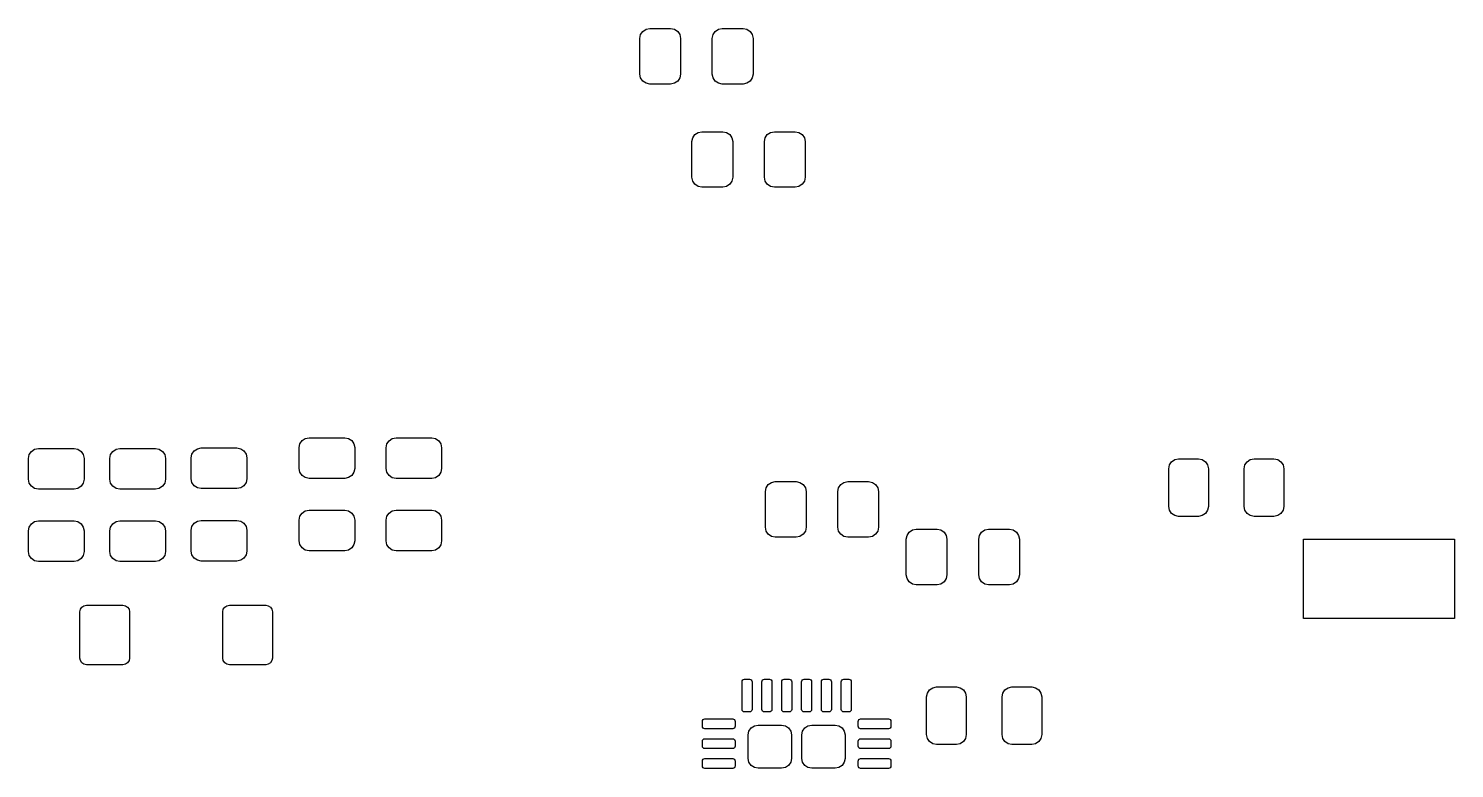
# Model space of a CAD drawing. Extents: x 0.26 to 1.72, y 0.36 to 1.88.
# Drawn here: x 0.263 to 1.677, y 1.148 to 1.882 of the extents above; entities that cross this region are included whole.
import ezdxf

# ---------------------------------------------------------------- set-up
doc = ezdxf.new("R2010")
doc.units = 0
doc.header["$MEASUREMENT"] = 0
doc.layers.add('BLACK', color=7, linetype='CONTINUOUS')

msp = doc.modelspace()

# ---------------------------------------------------------------- linework, layer by layer
at = {"layer": 'BLACK', "linetype": 'CONTINUOUS'}
for p, q in [((0.87517, 1.88114), (0.878937, 1.88189)), ((0.878937, 1.88189), (0.899606, 1.88189)), ((0.899606, 1.88189), (0.903373, 1.88114)), ((0.947021, 1.88114), (0.950787, 1.88189)), ((0.950787, 1.88189), (0.971457, 1.88189)), ((0.971457, 1.88189), (0.975223, 1.88114)), ((0.869094, 1.87205), (0.869844, 1.87581)), ((0.869094, 1.83661), (0.869094, 1.87205)), ((0.869844, 1.87581), (0.871977, 1.87901)), ((0.871977, 1.87901), (0.87517, 1.88114)), ((0.903373, 1.88114), (0.906566, 1.87901)), ((0.906566, 1.87901), (0.9087, 1.87581)), ((0.9087, 1.87581), (0.909449, 1.87205)), ((0.909449, 1.87205), (0.909449, 1.83661)), ((0.940945, 1.87205), (0.941694, 1.87581)), ((0.940945, 1.83661), (0.940945, 1.87205)), ((0.941694, 1.87581), (0.943828, 1.87901)), ((0.943828, 1.87901), (0.947021, 1.88114)), ((0.975223, 1.88114), (0.978416, 1.87901)), ((0.978416, 1.87901), (0.98055, 1.87581)), ((0.98055, 1.87581), (0.981299, 1.87205)), ((0.981299, 1.87205), (0.981299, 1.83661)), ((0.869844, 1.83285), (0.869094, 1.83661)), ((0.871977, 1.82965), (0.869844, 1.83285)), ((0.87517, 1.82752), (0.871977, 1.82965)), ((0.878937, 1.82677), (0.87517, 1.82752)), ((0.899606, 1.82677), (0.878937, 1.82677)), ((0.903373, 1.82752), (0.899606, 1.82677)), ((0.906566, 1.82965), (0.903373, 1.82752)), ((0.9087, 1.83285), (0.906566, 1.82965)), ((0.909449, 1.83661), (0.9087, 1.83285)), ((0.941694, 1.83285), (0.940945, 1.83661)), ((0.943828, 1.82965), (0.941694, 1.83285)), ((0.947021, 1.82752), (0.943828, 1.82965)), ((0.950787, 1.82677), (0.947021, 1.82752)), ((0.971457, 1.82677), (0.950787, 1.82677)), ((0.975223, 1.82752), (0.971457, 1.82677)), ((0.978416, 1.82965), (0.975223, 1.82752)), ((0.98055, 1.83285), (0.978416, 1.82965)), ((0.981299, 1.83661), (0.98055, 1.83285)), ((0.920768, 1.76969), (0.921517, 1.77345)), ((0.920768, 1.73425), (0.920768, 1.76969)), ((0.921517, 1.77345), (0.923651, 1.77664)), ((0.923651, 1.77664), (0.926844, 1.77878)), ((0.926844, 1.77878), (0.93061, 1.77953)), ((0.93061, 1.77953), (0.95128, 1.77953)), ((0.95128, 1.77953), (0.955046, 1.77878)), ((0.955046, 1.77878), (0.958239, 1.77664)), ((0.958239, 1.77664), (0.960373, 1.77345)), ((0.960373, 1.77345), (0.961122, 1.76969)), ((0.961122, 1.76969), (0.961122, 1.73425)), ((0.992618, 1.76969), (0.993367, 1.77345)), ((0.992618, 1.73425), (0.992618, 1.76969)), ((0.993367, 1.77345), (0.995501, 1.77664)), ((0.995501, 1.77664), (0.998694, 1.77878)), ((0.998694, 1.77878), (1.00246, 1.77953)), ((1.00246, 1.77953), (1.02313, 1.77953)), ((1.02313, 1.77953), (1.0269, 1.77878)), ((1.0269, 1.77878), (1.03009, 1.77664)), ((1.03009, 1.77664), (1.03222, 1.77345)), ((1.03222, 1.77345), (1.03297, 1.76969)), ((1.03297, 1.76969), (1.03297, 1.73425)), ((0.921517, 1.73049), (0.920768, 1.73425)), ((0.923651, 1.72729), (0.921517, 1.73049)), ((0.926844, 1.72516), (0.923651, 1.72729)), ((0.958239, 1.72729), (0.955046, 1.72516)), ((0.960373, 1.73049), (0.958239, 1.72729)), ((0.961122, 1.73425), (0.960373, 1.73049)), ((0.993367, 1.73049), (0.992618, 1.73425)), ((0.995501, 1.72729), (0.993367, 1.73049)), ((0.998694, 1.72516), (0.995501, 1.72729)), ((1.03009, 1.72729), (1.0269, 1.72516)), ((1.03222, 1.73049), (1.03009, 1.72729)), ((1.03297, 1.73425), (1.03222, 1.73049)), ((0.93061, 1.72441), (0.926844, 1.72516)), ((0.95128, 1.72441), (0.93061, 1.72441)), ((0.955046, 1.72516), (0.95128, 1.72441)), ((1.00246, 1.72441), (0.998694, 1.72516)), ((1.02313, 1.72441), (1.00246, 1.72441)), ((1.0269, 1.72516), (1.02313, 1.72441)), ((0.531852, 1.46981), (0.533985, 1.473)), ((0.533985, 1.473), (0.537178, 1.47514)), ((0.537178, 1.47514), (0.540945, 1.47589)), ((0.540945, 1.47589), (0.576378, 1.47589)), ((0.576378, 1.47589), (0.580145, 1.47514)), ((0.580145, 1.47514), (0.583338, 1.473)), ((0.583338, 1.473), (0.585471, 1.46981)), ((0.618072, 1.46971), (0.620206, 1.4729)), ((0.620206, 1.4729), (0.623399, 1.47504)), ((0.623399, 1.47504), (0.627165, 1.47579)), ((0.627165, 1.47579), (0.662598, 1.47579)), ((0.662598, 1.47579), (0.666365, 1.47504)), ((0.666365, 1.47504), (0.669558, 1.4729)), ((0.669558, 1.4729), (0.671692, 1.46971)), ((0.262598, 1.45531), (0.263348, 1.45908)), ((0.263348, 1.45908), (0.265481, 1.46227)), ((0.265481, 1.46227), (0.268674, 1.46441)), ((0.268674, 1.46441), (0.272441, 1.46516)), ((0.272441, 1.46516), (0.307874, 1.46516)), ((0.307874, 1.46516), (0.311641, 1.46441)), ((0.311641, 1.46441), (0.314834, 1.46227)), ((0.314834, 1.46227), (0.316967, 1.45908)), ((0.316967, 1.45908), (0.317717, 1.45531)), ((0.343307, 1.45531), (0.344056, 1.45908)), ((0.344056, 1.45908), (0.34619, 1.46227)), ((0.34619, 1.46227), (0.349383, 1.46441)), ((0.349383, 1.46441), (0.35315, 1.46516)), ((0.35315, 1.46516), (0.388583, 1.46516)), ((0.388583, 1.46516), (0.392349, 1.46441)), ((0.392349, 1.46441), (0.395542, 1.46227)), ((0.395542, 1.46227), (0.397676, 1.45908)), ((0.397676, 1.45908), (0.398425, 1.45531)), ((0.424016, 1.45581), (0.424765, 1.45957)), ((0.424765, 1.45957), (0.426899, 1.46277)), ((0.426899, 1.46277), (0.430092, 1.4649)), ((0.430092, 1.4649), (0.433858, 1.46565)), ((0.433858, 1.46565), (0.469291, 1.46565)), ((0.469291, 1.46565), (0.473058, 1.4649)), ((0.473058, 1.4649), (0.476251, 1.46277)), ((0.476251, 1.46277), (0.478385, 1.45957)), ((0.478385, 1.45957), (0.479134, 1.45581)), ((0.531102, 1.46604), (0.531852, 1.46981)), ((0.531102, 1.44537), (0.531102, 1.46604)), ((0.585471, 1.46981), (0.58622, 1.46604)), ((0.58622, 1.46604), (0.58622, 1.44537)), ((0.617323, 1.46594), (0.618072, 1.46971)), ((0.617323, 1.44528), (0.617323, 1.46594)), ((0.671692, 1.46971), (0.672441, 1.46594)), ((0.672441, 1.46594), (0.672441, 1.44528)), ((0.262598, 1.43465), (0.262598, 1.45531)), ((0.317717, 1.45531), (0.317717, 1.43465)), ((0.343307, 1.43465), (0.343307, 1.45531)), ((0.398425, 1.45531), (0.398425, 1.43465)), ((0.424016, 1.43514), (0.424016, 1.45581)), ((0.479134, 1.45581), (0.479134, 1.43514)), ((0.531852, 1.44161), (0.531102, 1.44537)), ((0.58622, 1.44537), (0.585471, 1.44161)), ((0.618072, 1.44151), (0.617323, 1.44528)), ((0.672441, 1.44528), (0.671692, 1.44151)), ((1.3937, 1.44508), (1.39445, 1.44885)), ((1.3937, 1.40768), (1.3937, 1.44508)), ((1.39445, 1.44885), (1.39658, 1.45204)), ((1.39658, 1.45204), (1.39978, 1.45417)), ((1.39978, 1.45417), (1.40354, 1.45492)), ((1.40354, 1.45492), (1.42323, 1.45492)), ((1.42323, 1.45492), (1.42699, 1.45417)), ((1.42699, 1.45417), (1.43019, 1.45204)), ((1.43019, 1.45204), (1.43232, 1.44885)), ((1.43232, 1.44885), (1.43307, 1.44508)), ((1.43307, 1.44508), (1.43307, 1.40768)), ((1.4685, 1.44508), (1.46925, 1.44885)), ((1.4685, 1.40768), (1.4685, 1.44508)), ((1.46925, 1.44885), (1.47139, 1.45204)), ((1.47139, 1.45204), (1.47458, 1.45417)), ((1.47458, 1.45417), (1.47835, 1.45492)), ((1.47835, 1.45492), (1.49803, 1.45492)), ((1.49803, 1.45492), (1.5018, 1.45417)), ((1.5018, 1.45417), (1.50499, 1.45204)), ((1.50499, 1.45204), (1.50712, 1.44885)), ((1.50712, 1.44885), (1.50787, 1.44508)), ((1.50787, 1.44508), (1.50787, 1.40768)), ((0.263348, 1.43088), (0.262598, 1.43465)), ((0.265481, 1.42769), (0.263348, 1.43088)), ((0.316967, 1.43088), (0.314834, 1.42769)), ((0.317717, 1.43465), (0.316967, 1.43088)), ((0.344056, 1.43088), (0.343307, 1.43465)), ((0.34619, 1.42769), (0.344056, 1.43088)), ((0.397676, 1.43088), (0.395542, 1.42769)), ((0.398425, 1.43465), (0.397676, 1.43088)), ((0.424765, 1.43137), (0.424016, 1.43514)), ((0.426899, 1.42818), (0.424765, 1.43137)), ((0.478385, 1.43137), (0.476251, 1.42818)), ((0.479134, 1.43514), (0.478385, 1.43137)), ((0.533985, 1.43841), (0.531852, 1.44161)), ((0.537178, 1.43628), (0.533985, 1.43841)), ((0.540945, 1.43553), (0.537178, 1.43628)), ((0.576378, 1.43553), (0.540945, 1.43553)), ((0.580145, 1.43628), (0.576378, 1.43553)), ((0.583338, 1.43841), (0.580145, 1.43628)), ((0.585471, 1.44161), (0.583338, 1.43841)), ((0.620206, 1.43832), (0.618072, 1.44151)), ((0.623399, 1.43618), (0.620206, 1.43832)), ((0.627165, 1.43543), (0.623399, 1.43618)), ((0.662598, 1.43543), (0.627165, 1.43543)), ((0.666365, 1.43618), (0.662598, 1.43543)), ((0.669558, 1.43832), (0.666365, 1.43618)), ((0.671692, 1.44151), (0.669558, 1.43832)), ((0.994352, 1.42621), (0.996485, 1.4294)), ((0.996485, 1.4294), (0.999678, 1.43153)), ((0.999678, 1.43153), (1.00344, 1.43228)), ((1.00344, 1.43228), (1.02411, 1.43228)), ((1.02411, 1.43228), (1.02788, 1.43153)), ((1.02788, 1.43153), (1.03107, 1.4294)), ((1.03107, 1.4294), (1.03321, 1.42621)), ((1.0662, 1.42621), (1.06834, 1.4294)), ((1.06834, 1.4294), (1.07153, 1.43153)), ((1.07153, 1.43153), (1.0753, 1.43228)), ((1.0753, 1.43228), (1.09596, 1.43228)), ((1.09596, 1.43228), (1.09973, 1.43153)), ((1.09973, 1.43153), (1.10292, 1.4294)), ((1.10292, 1.4294), (1.10506, 1.42621)), ((0.268674, 1.42555), (0.265481, 1.42769)), ((0.272441, 1.4248), (0.268674, 1.42555)), ((0.307874, 1.4248), (0.272441, 1.4248)), ((0.311641, 1.42555), (0.307874, 1.4248)), ((0.314834, 1.42769), (0.311641, 1.42555)), ((0.349383, 1.42555), (0.34619, 1.42769)), ((0.35315, 1.4248), (0.349383, 1.42555)), ((0.388583, 1.4248), (0.35315, 1.4248)), ((0.392349, 1.42555), (0.388583, 1.4248)), ((0.395542, 1.42769), (0.392349, 1.42555)), ((0.430092, 1.42604), (0.426899, 1.42818)), ((0.433858, 1.4253), (0.430092, 1.42604)), ((0.469291, 1.4253), (0.433858, 1.4253)), ((0.473058, 1.42604), (0.469291, 1.4253)), ((0.476251, 1.42818), (0.473058, 1.42604)), ((0.993602, 1.42244), (0.994352, 1.42621)), ((0.993602, 1.38701), (0.993602, 1.42244)), ((1.03321, 1.42621), (1.03396, 1.42244)), ((1.03396, 1.42244), (1.03396, 1.38701)), ((1.06545, 1.42244), (1.0662, 1.42621)), ((1.06545, 1.38701), (1.06545, 1.42244)), ((1.10506, 1.42621), (1.10581, 1.42244)), ((1.10581, 1.42244), (1.10581, 1.38701)), ((0.531852, 1.39796), (0.533985, 1.40115)), ((0.533985, 1.40115), (0.537178, 1.40329)), ((0.537178, 1.40329), (0.540945, 1.40404)), ((0.540945, 1.40404), (0.576378, 1.40404)), ((0.576378, 1.40404), (0.580145, 1.40329)), ((0.580145, 1.40329), (0.583338, 1.40115)), ((0.583338, 1.40115), (0.585471, 1.39796)), ((0.618072, 1.39786), (0.620206, 1.40105)), ((0.620206, 1.40105), (0.623399, 1.40319)), ((0.623399, 1.40319), (0.627165, 1.40394)), ((0.627165, 1.40394), (0.662598, 1.40394)), ((0.662598, 1.40394), (0.666365, 1.40319)), ((0.666365, 1.40319), (0.669558, 1.40105)), ((0.669558, 1.40105), (0.671692, 1.39786)), ((1.39445, 1.40391), (1.3937, 1.40768)), ((1.39658, 1.40072), (1.39445, 1.40391)), ((1.39978, 1.39858), (1.39658, 1.40072)), ((1.43019, 1.40072), (1.42699, 1.39858)), ((1.43232, 1.40391), (1.43019, 1.40072)), ((1.43307, 1.40768), (1.43232, 1.40391)), ((1.46925, 1.40391), (1.4685, 1.40768)), ((1.47139, 1.40072), (1.46925, 1.40391)), ((1.47458, 1.39858), (1.47139, 1.40072)), ((1.50499, 1.40072), (1.5018, 1.39858)), ((1.50712, 1.40391), (1.50499, 1.40072)), ((1.50787, 1.40768), (1.50712, 1.40391)), ((0.262598, 1.38346), (0.263348, 1.38723)), ((0.263348, 1.38723), (0.265481, 1.39042)), ((0.265481, 1.39042), (0.268674, 1.39256)), ((0.268674, 1.39256), (0.272441, 1.39331)), ((0.272441, 1.39331), (0.307874, 1.39331)), ((0.307874, 1.39331), (0.311641, 1.39256)), ((0.311641, 1.39256), (0.314834, 1.39042)), ((0.314834, 1.39042), (0.316967, 1.38723)), ((0.316967, 1.38723), (0.317717, 1.38346)), ((0.343307, 1.38346), (0.344056, 1.38723)), ((0.344056, 1.38723), (0.34619, 1.39042)), ((0.34619, 1.39042), (0.349383, 1.39256)), ((0.349383, 1.39256), (0.35315, 1.39331)), ((0.35315, 1.39331), (0.388583, 1.39331)), ((0.388583, 1.39331), (0.392349, 1.39256)), ((0.392349, 1.39256), (0.395542, 1.39042)), ((0.395542, 1.39042), (0.397676, 1.38723)), ((0.397676, 1.38723), (0.398425, 1.38346)), ((0.424016, 1.38396), (0.424765, 1.38772)), ((0.424765, 1.38772), (0.426899, 1.39092)), ((0.426899, 1.39092), (0.430092, 1.39305)), ((0.430092, 1.39305), (0.433858, 1.3938)), ((0.433858, 1.3938), (0.469291, 1.3938)), ((0.469291, 1.3938), (0.473058, 1.39305)), ((0.473058, 1.39305), (0.476251, 1.39092)), ((0.476251, 1.39092), (0.478385, 1.38772)), ((0.478385, 1.38772), (0.479134, 1.38396)), ((0.531102, 1.39419), (0.531852, 1.39796)), ((0.531102, 1.37352), (0.531102, 1.39419)), ((0.585471, 1.39796), (0.58622, 1.39419)), ((0.58622, 1.39419), (0.58622, 1.37352)), ((0.617323, 1.39409), (0.618072, 1.39786)), ((0.617323, 1.37343), (0.617323, 1.39409)), ((0.671692, 1.39786), (0.672441, 1.39409)), ((0.672441, 1.39409), (0.672441, 1.37343)), ((0.994352, 1.38324), (0.993602, 1.38701)), ((1.03396, 1.38701), (1.03321, 1.38324)), ((1.0662, 1.38324), (1.06545, 1.38701)), ((1.10581, 1.38701), (1.10506, 1.38324)), ((1.40354, 1.39783), (1.39978, 1.39858)), ((1.42323, 1.39783), (1.40354, 1.39783)), ((1.42699, 1.39858), (1.42323, 1.39783)), ((1.47835, 1.39783), (1.47458, 1.39858)), ((1.49803, 1.39783), (1.47835, 1.39783)), ((1.5018, 1.39858), (1.49803, 1.39783)), ((0.262598, 1.3628), (0.262598, 1.38346)), ((0.317717, 1.38346), (0.317717, 1.3628)), ((0.343307, 1.3628), (0.343307, 1.38346)), ((0.398425, 1.38346), (0.398425, 1.3628)), ((0.424016, 1.36329), (0.424016, 1.38396)), ((0.479134, 1.38396), (0.479134, 1.36329)), ((0.531852, 1.36976), (0.531102, 1.37352)), ((0.58622, 1.37352), (0.585471, 1.36976)), ((0.618072, 1.36966), (0.617323, 1.37343)), ((0.672441, 1.37343), (0.671692, 1.36966)), ((0.996485, 1.38005), (0.994352, 1.38324)), ((0.999678, 1.37791), (0.996485, 1.38005)), ((1.00344, 1.37717), (0.999678, 1.37791)), ((1.02411, 1.37717), (1.00344, 1.37717)), ((1.02788, 1.37791), (1.02411, 1.37717)), ((1.03107, 1.38005), (1.02788, 1.37791)), ((1.03321, 1.38324), (1.03107, 1.38005)), ((1.06834, 1.38005), (1.0662, 1.38324)), ((1.07153, 1.37791), (1.06834, 1.38005)), ((1.0753, 1.37717), (1.07153, 1.37791)), ((1.09596, 1.37717), (1.0753, 1.37717)), ((1.09973, 1.37791), (1.09596, 1.37717)), ((1.10292, 1.38005), (1.09973, 1.37791)), ((1.10506, 1.38324), (1.10292, 1.38005)), ((1.13337, 1.3752), (1.13412, 1.37896)), ((1.13337, 1.33976), (1.13337, 1.3752)), ((1.13412, 1.37896), (1.13625, 1.38216)), ((1.13625, 1.38216), (1.13944, 1.38429)), ((1.13944, 1.38429), (1.14321, 1.38504)), ((1.14321, 1.38504), (1.16388, 1.38504)), ((1.16388, 1.38504), (1.16764, 1.38429)), ((1.16764, 1.38429), (1.17084, 1.38216)), ((1.17084, 1.38216), (1.17297, 1.37896)), ((1.17297, 1.37896), (1.17372, 1.3752)), ((1.17372, 1.3752), (1.17372, 1.33976)), ((1.20522, 1.3752), (1.20597, 1.37896)), ((1.20522, 1.33976), (1.20522, 1.3752)), ((1.20597, 1.37896), (1.2081, 1.38216)), ((1.2081, 1.38216), (1.21129, 1.38429)), ((1.21129, 1.38429), (1.21506, 1.38504)), ((1.21506, 1.38504), (1.23573, 1.38504)), ((1.23573, 1.38504), (1.23949, 1.38429)), ((1.23949, 1.38429), (1.24269, 1.38216)), ((1.24269, 1.38216), (1.24482, 1.37896)), ((1.24482, 1.37896), (1.24557, 1.3752)), ((1.24557, 1.3752), (1.24557, 1.33976)), ((1.52756, 1.29646), (1.52756, 1.3752)), ((1.52756, 1.3752), (1.67717, 1.3752)), ((1.67717, 1.3752), (1.67717, 1.29646)), ((0.263348, 1.35903), (0.262598, 1.3628)), ((0.265481, 1.35584), (0.263348, 1.35903)), ((0.316967, 1.35903), (0.314834, 1.35584)), ((0.317717, 1.3628), (0.316967, 1.35903)), ((0.344056, 1.35903), (0.343307, 1.3628)), ((0.34619, 1.35584), (0.344056, 1.35903)), ((0.397676, 1.35903), (0.395542, 1.35584)), ((0.398425, 1.3628), (0.397676, 1.35903)), ((0.424765, 1.35952), (0.424016, 1.36329)), ((0.426899, 1.35633), (0.424765, 1.35952)), ((0.478385, 1.35952), (0.476251, 1.35633)), ((0.479134, 1.36329), (0.478385, 1.35952)), ((0.533985, 1.36656), (0.531852, 1.36976)), ((0.537178, 1.36443), (0.533985, 1.36656)), ((0.540945, 1.36368), (0.537178, 1.36443)), ((0.576378, 1.36368), (0.540945, 1.36368)), ((0.580145, 1.36443), (0.576378, 1.36368)), ((0.583338, 1.36656), (0.580145, 1.36443)), ((0.585471, 1.36976), (0.583338, 1.36656)), ((0.620206, 1.36647), (0.618072, 1.36966)), ((0.623399, 1.36433), (0.620206, 1.36647)), ((0.627165, 1.36358), (0.623399, 1.36433)), ((0.662598, 1.36358), (0.627165, 1.36358)), ((0.666365, 1.36433), (0.662598, 1.36358)), ((0.669558, 1.36647), (0.666365, 1.36433)), ((0.671692, 1.36966), (0.669558, 1.36647)), ((0.268674, 1.3537), (0.265481, 1.35584)), ((0.272441, 1.35295), (0.268674, 1.3537)), ((0.307874, 1.35295), (0.272441, 1.35295)), ((0.311641, 1.3537), (0.307874, 1.35295)), ((0.314834, 1.35584), (0.311641, 1.3537)), ((0.349383, 1.3537), (0.34619, 1.35584)), ((0.35315, 1.35295), (0.349383, 1.3537)), ((0.388583, 1.35295), (0.35315, 1.35295)), ((0.392349, 1.3537), (0.388583, 1.35295)), ((0.395542, 1.35584), (0.392349, 1.3537)), ((0.430092, 1.35419), (0.426899, 1.35633)), ((0.433858, 1.35344), (0.430092, 1.35419)), ((0.469291, 1.35344), (0.433858, 1.35344)), ((0.473058, 1.35419), (0.469291, 1.35344)), ((0.476251, 1.35633), (0.473058, 1.35419)), ((1.13412, 1.336), (1.13337, 1.33976)), ((1.13625, 1.3328), (1.13412, 1.336)), ((1.13944, 1.33067), (1.13625, 1.3328)), ((1.14321, 1.32992), (1.13944, 1.33067)), ((1.16388, 1.32992), (1.14321, 1.32992)), ((1.16764, 1.33067), (1.16388, 1.32992)), ((1.17084, 1.3328), (1.16764, 1.33067)), ((1.17297, 1.336), (1.17084, 1.3328)), ((1.17372, 1.33976), (1.17297, 1.336)), ((1.20597, 1.336), (1.20522, 1.33976)), ((1.2081, 1.3328), (1.20597, 1.336)), ((1.21129, 1.33067), (1.2081, 1.3328)), ((1.21506, 1.32992), (1.21129, 1.33067)), ((1.23573, 1.32992), (1.21506, 1.32992)), ((1.23949, 1.33067), (1.23573, 1.32992)), ((1.24269, 1.3328), (1.23949, 1.33067)), ((1.24482, 1.336), (1.24269, 1.3328)), ((1.24557, 1.33976), (1.24482, 1.336)), ((0.313583, 1.30308), (0.314082, 1.3056)), ((0.313583, 1.25715), (0.313583, 1.30308)), ((0.314082, 1.3056), (0.315505, 1.30772)), ((0.315505, 1.30772), (0.317633, 1.30915)), ((0.317633, 1.30915), (0.320144, 1.30965)), ((0.320144, 1.30965), (0.356234, 1.30965)), ((0.356234, 1.30965), (0.358745, 1.30915)), ((0.358745, 1.30915), (0.360873, 1.30772)), ((0.360873, 1.30772), (0.362296, 1.3056)), ((0.362296, 1.3056), (0.362795, 1.30308)), ((0.362795, 1.30308), (0.362795, 1.25715)), ((0.455315, 1.30308), (0.455814, 1.3056)), ((0.455315, 1.25715), (0.455315, 1.30308)), ((0.455814, 1.3056), (0.457237, 1.30772)), ((0.457237, 1.30772), (0.459366, 1.30915)), ((0.459366, 1.30915), (0.461877, 1.30965)), ((0.461877, 1.30965), (0.497966, 1.30965)), ((0.497966, 1.30965), (0.500477, 1.30915)), ((0.500477, 1.30915), (0.502606, 1.30772)), ((0.502606, 1.30772), (0.504028, 1.3056)), ((0.504028, 1.3056), (0.504528, 1.30308)), ((0.504528, 1.30308), (0.504528, 1.25715)), ((1.67717, 1.29646), (1.52756, 1.29646)), ((0.314082, 1.25464), (0.313583, 1.25715)), ((0.315505, 1.25251), (0.314082, 1.25464)), ((0.317633, 1.25109), (0.315505, 1.25251)), ((0.320144, 1.25059), (0.317633, 1.25109)), ((0.356234, 1.25059), (0.320144, 1.25059)), ((0.358745, 1.25109), (0.356234, 1.25059)), ((0.360873, 1.25251), (0.358745, 1.25109)), ((0.362296, 1.25464), (0.360873, 1.25251)), ((0.362795, 1.25715), (0.362296, 1.25464)), ((0.455814, 1.25464), (0.455315, 1.25715)), ((0.457237, 1.25251), (0.455814, 1.25464)), ((0.459366, 1.25109), (0.457237, 1.25251)), ((0.461877, 1.25059), (0.459366, 1.25109)), ((0.497966, 1.25059), (0.461877, 1.25059)), ((0.500477, 1.25109), (0.497966, 1.25059)), ((0.502606, 1.25251), (0.500477, 1.25109)), ((0.504028, 1.25464), (0.502606, 1.25251)), ((0.504528, 1.25715), (0.504028, 1.25464)), ((0.970472, 1.23376), (0.97066, 1.2347)), ((0.970472, 1.2062), (0.970472, 1.23376)), ((0.97066, 1.2347), (0.971193, 1.2355)), ((0.971193, 1.2355), (0.971991, 1.23603)), ((0.971991, 1.23603), (0.972933, 1.23622)), ((0.972933, 1.23622), (0.977854, 1.23622)), ((0.977854, 1.23622), (0.978796, 1.23603)), ((0.978796, 1.23603), (0.979594, 1.2355)), ((0.979594, 1.2355), (0.980128, 1.2347)), ((0.980128, 1.2347), (0.980315, 1.23376)), ((0.980315, 1.23376), (0.980315, 1.2062)), ((0.990157, 1.23376), (0.990345, 1.2347)), ((0.990157, 1.2062), (0.990157, 1.23376)), ((0.990345, 1.2347), (0.990878, 1.2355)), ((0.990878, 1.2355), (0.991676, 1.23603)), ((0.991676, 1.23603), (0.992618, 1.23622)), ((0.992618, 1.23622), (0.997539, 1.23622)), ((0.997539, 1.23622), (0.998481, 1.23603)), ((0.998481, 1.23603), (0.999279, 1.2355)), ((0.999279, 1.2355), (0.999813, 1.2347)), ((0.999813, 1.2347), (1, 1.23376)), ((1, 1.23376), (1, 1.2062)), ((1.00984, 1.23376), (1.01003, 1.2347)), ((1.00984, 1.2062), (1.00984, 1.23376)), ((1.01003, 1.2347), (1.01056, 1.2355)), ((1.01056, 1.2355), (1.01136, 1.23603)), ((1.01136, 1.23603), (1.0123, 1.23622)), ((1.0123, 1.23622), (1.01722, 1.23622)), ((1.01722, 1.23622), (1.01817, 1.23603)), ((1.01817, 1.23603), (1.01896, 1.2355)), ((1.01896, 1.2355), (1.0195, 1.2347)), ((1.0195, 1.2347), (1.01969, 1.23376)), ((1.01969, 1.23376), (1.01969, 1.2062)), ((1.02953, 1.23376), (1.02971, 1.2347)), ((1.02953, 1.2062), (1.02953, 1.23376)), ((1.02971, 1.2347), (1.03025, 1.2355)), ((1.03025, 1.2355), (1.03105, 1.23603)), ((1.03105, 1.23603), (1.03199, 1.23622)), ((1.03199, 1.23622), (1.03691, 1.23622)), ((1.03691, 1.23622), (1.03785, 1.23603)), ((1.03785, 1.23603), (1.03865, 1.2355)), ((1.03865, 1.2355), (1.03918, 1.2347)), ((1.03918, 1.2347), (1.03937, 1.23376)), ((1.03937, 1.23376), (1.03937, 1.2062)), ((1.04921, 1.23376), (1.0494, 1.2347)), ((1.04921, 1.2062), (1.04921, 1.23376)), ((1.0494, 1.2347), (1.04993, 1.2355)), ((1.04993, 1.2355), (1.05073, 1.23603)), ((1.05073, 1.23603), (1.05167, 1.23622)), ((1.05167, 1.23622), (1.05659, 1.23622)), ((1.05659, 1.23622), (1.05754, 1.23603)), ((1.05754, 1.23603), (1.05833, 1.2355)), ((1.05833, 1.2355), (1.05887, 1.2347)), ((1.05887, 1.2347), (1.05906, 1.23376)), ((1.05906, 1.23376), (1.05906, 1.2062)), ((1.0689, 1.23376), (1.06908, 1.2347)), ((1.0689, 1.2062), (1.0689, 1.23376)), ((1.06908, 1.2347), (1.06962, 1.2355)), ((1.06962, 1.2355), (1.07042, 1.23603)), ((1.07042, 1.23603), (1.07136, 1.23622)), ((1.07136, 1.23622), (1.07628, 1.23622)), ((1.07628, 1.23622), (1.07722, 1.23603)), ((1.07722, 1.23603), (1.07802, 1.2355)), ((1.07802, 1.2355), (1.07855, 1.2347)), ((1.07855, 1.2347), (1.07874, 1.23376)), ((1.07874, 1.23376), (1.07874, 1.2062)), ((1.15354, 1.2187), (1.15429, 1.22247)), ((1.15354, 1.1813), (1.15354, 1.2187)), ((1.15429, 1.22247), (1.15643, 1.22566)), ((1.15643, 1.22566), (1.15962, 1.22779)), ((1.15962, 1.22779), (1.16339, 1.22854)), ((1.16339, 1.22854), (1.18307, 1.22854)), ((1.18307, 1.22854), (1.18684, 1.22779)), ((1.18684, 1.22779), (1.19003, 1.22566)), ((1.19003, 1.22566), (1.19216, 1.22247)), ((1.19216, 1.22247), (1.19291, 1.2187)), ((1.19291, 1.2187), (1.19291, 1.1813)), ((1.22835, 1.2187), (1.2291, 1.22247)), ((1.22835, 1.1813), (1.22835, 1.2187)), ((1.2291, 1.22247), (1.23123, 1.22566)), ((1.23123, 1.22566), (1.23442, 1.22779)), ((1.23442, 1.22779), (1.23819, 1.22854)), ((1.23819, 1.22854), (1.25787, 1.22854)), ((1.25787, 1.22854), (1.26164, 1.22779)), ((1.26164, 1.22779), (1.26483, 1.22566)), ((1.26483, 1.22566), (1.26697, 1.22247)), ((1.26697, 1.22247), (1.26772, 1.2187)), ((1.26772, 1.2187), (1.26772, 1.1813)), ((0.97066, 1.20526), (0.970472, 1.2062)), ((0.971193, 1.20446), (0.97066, 1.20526)), ((0.971991, 1.20393), (0.971193, 1.20446)), ((0.972933, 1.20374), (0.971991, 1.20393)), ((0.977854, 1.20374), (0.972933, 1.20374)), ((0.978796, 1.20393), (0.977854, 1.20374)), ((0.979594, 1.20446), (0.978796, 1.20393)), ((0.980128, 1.20526), (0.979594, 1.20446)), ((0.980315, 1.2062), (0.980128, 1.20526)), ((0.990345, 1.20526), (0.990157, 1.2062)), ((0.990878, 1.20446), (0.990345, 1.20526)), ((0.991676, 1.20393), (0.990878, 1.20446)), ((0.992618, 1.20374), (0.991676, 1.20393)), ((0.997539, 1.20374), (0.992618, 1.20374)), ((0.998481, 1.20393), (0.997539, 1.20374)), ((0.999279, 1.20446), (0.998481, 1.20393)), ((0.999813, 1.20526), (0.999279, 1.20446)), ((1, 1.2062), (0.999813, 1.20526)), ((1.01003, 1.20526), (1.00984, 1.2062)), ((1.01056, 1.20446), (1.01003, 1.20526)), ((1.01136, 1.20393), (1.01056, 1.20446)), ((1.0123, 1.20374), (1.01136, 1.20393)), ((1.01722, 1.20374), (1.0123, 1.20374)), ((1.01817, 1.20393), (1.01722, 1.20374)), ((1.01896, 1.20446), (1.01817, 1.20393)), ((1.0195, 1.20526), (1.01896, 1.20446)), ((1.01969, 1.2062), (1.0195, 1.20526)), ((1.02971, 1.20526), (1.02953, 1.2062)), ((1.03025, 1.20446), (1.02971, 1.20526)), ((1.03105, 1.20393), (1.03025, 1.20446)), ((1.03199, 1.20374), (1.03105, 1.20393)), ((1.03691, 1.20374), (1.03199, 1.20374)), ((1.03785, 1.20393), (1.03691, 1.20374)), ((1.03865, 1.20446), (1.03785, 1.20393)), ((1.03918, 1.20526), (1.03865, 1.20446)), ((1.03937, 1.2062), (1.03918, 1.20526)), ((1.0494, 1.20526), (1.04921, 1.2062)), ((1.04993, 1.20446), (1.0494, 1.20526)), ((1.05073, 1.20393), (1.04993, 1.20446)), ((1.05167, 1.20374), (1.05073, 1.20393)), ((1.05659, 1.20374), (1.05167, 1.20374)), ((1.05754, 1.20393), (1.05659, 1.20374)), ((1.05833, 1.20446), (1.05754, 1.20393)), ((1.05887, 1.20526), (1.05833, 1.20446)), ((1.05906, 1.2062), (1.05887, 1.20526)), ((1.06908, 1.20526), (1.0689, 1.2062)), ((1.06962, 1.20446), (1.06908, 1.20526)), ((1.07042, 1.20393), (1.06962, 1.20446)), ((1.07136, 1.20374), (1.07042, 1.20393)), ((1.07628, 1.20374), (1.07136, 1.20374)), ((1.07722, 1.20393), (1.07628, 1.20374)), ((1.07802, 1.20446), (1.07722, 1.20393)), ((1.07855, 1.20526), (1.07802, 1.20446)), ((1.07874, 1.2062), (1.07855, 1.20526)), ((0.931102, 1.19439), (0.93129, 1.19533)), ((0.931102, 1.18947), (0.931102, 1.19439)), ((0.93129, 1.18853), (0.931102, 1.18947)), ((0.93129, 1.19533), (0.931823, 1.19613)), ((0.931823, 1.18773), (0.93129, 1.18853)), ((0.931823, 1.19613), (0.932621, 1.19666)), ((0.932621, 1.19666), (0.933563, 1.19685)), ((0.933563, 1.19685), (0.961122, 1.19685)), ((0.961122, 1.19685), (0.962064, 1.19666)), ((0.962064, 1.19666), (0.962862, 1.19613)), ((0.962862, 1.19613), (0.963395, 1.19533)), ((0.963395, 1.18853), (0.962862, 1.18773)), ((0.963395, 1.19533), (0.963583, 1.19439)), ((0.963583, 1.18947), (0.963395, 1.18853)), ((0.963583, 1.19439), (0.963583, 1.18947)), ((0.979458, 1.18787), (0.982651, 1.19)), ((0.982651, 1.19), (0.986417, 1.19075)), ((0.986417, 1.19075), (1.00965, 1.19075)), ((1.00965, 1.19075), (1.01341, 1.19)), ((1.01341, 1.19), (1.01661, 1.18787)), ((1.03261, 1.18787), (1.0358, 1.19)), ((1.0358, 1.19), (1.03957, 1.19075)), ((1.03957, 1.19075), (1.0628, 1.19075)), ((1.0628, 1.19075), (1.06656, 1.19)), ((1.06656, 1.19), (1.06976, 1.18787)), ((1.08563, 1.19439), (1.08582, 1.19533)), ((1.08563, 1.18947), (1.08563, 1.19439)), ((1.08582, 1.18853), (1.08563, 1.18947)), ((1.08582, 1.19533), (1.08635, 1.19613)), ((1.08635, 1.18773), (1.08582, 1.18853)), ((1.08635, 1.19613), (1.08715, 1.19666)), ((1.08715, 1.19666), (1.08809, 1.19685)), ((1.08809, 1.19685), (1.11565, 1.19685)), ((1.11565, 1.19685), (1.11659, 1.19666)), ((1.11659, 1.19666), (1.11739, 1.19613)), ((1.11739, 1.19613), (1.11792, 1.19533)), ((1.11792, 1.18853), (1.11739, 1.18773)), ((1.11792, 1.19533), (1.11811, 1.19439)), ((1.11811, 1.18947), (1.11792, 1.18853)), ((1.11811, 1.19439), (1.11811, 1.18947)), ((0.931102, 1.1747), (0.93129, 1.17565)), ((0.931102, 1.16978), (0.931102, 1.1747)), ((0.93129, 1.17565), (0.931823, 1.17644)), ((0.932621, 1.1872), (0.931823, 1.18773)), ((0.931823, 1.17644), (0.932621, 1.17698)), ((0.933563, 1.18701), (0.932621, 1.1872)), ((0.932621, 1.17698), (0.933563, 1.17717)), ((0.961122, 1.18701), (0.933563, 1.18701)), ((0.933563, 1.17717), (0.961122, 1.17717)), ((0.962064, 1.1872), (0.961122, 1.18701)), ((0.961122, 1.17717), (0.962064, 1.17698)), ((0.962862, 1.18773), (0.962064, 1.1872)), ((0.962064, 1.17698), (0.962862, 1.17644)), ((0.962862, 1.17644), (0.963395, 1.17565)), ((0.963395, 1.17565), (0.963583, 1.1747)), ((0.963583, 1.1747), (0.963583, 1.16978)), ((0.976575, 1.18091), (0.977324, 1.18467)), ((0.976575, 1.15768), (0.976575, 1.18091)), ((0.977324, 1.18467), (0.979458, 1.18787)), ((1.01661, 1.18787), (1.01874, 1.18467)), ((1.01874, 1.18467), (1.01949, 1.18091)), ((1.01949, 1.18091), (1.01949, 1.15768)), ((1.02972, 1.18091), (1.03047, 1.18467)), ((1.02972, 1.15768), (1.02972, 1.18091)), ((1.03047, 1.18467), (1.03261, 1.18787)), ((1.06976, 1.18787), (1.07189, 1.18467)), ((1.07189, 1.18467), (1.07264, 1.18091)), ((1.07264, 1.18091), (1.07264, 1.15768)), ((1.08563, 1.1747), (1.08582, 1.17565)), ((1.08563, 1.16978), (1.08563, 1.1747)), ((1.08582, 1.17565), (1.08635, 1.17644)), ((1.08715, 1.1872), (1.08635, 1.18773)), ((1.08635, 1.17644), (1.08715, 1.17698)), ((1.08809, 1.18701), (1.08715, 1.1872)), ((1.08715, 1.17698), (1.08809, 1.17717)), ((1.11565, 1.18701), (1.08809, 1.18701)), ((1.08809, 1.17717), (1.11565, 1.17717)), ((1.11659, 1.1872), (1.11565, 1.18701)), ((1.11565, 1.17717), (1.11659, 1.17698)), ((1.11739, 1.18773), (1.11659, 1.1872)), ((1.11659, 1.17698), (1.11739, 1.17644)), ((1.11739, 1.17644), (1.11792, 1.17565)), ((1.11792, 1.17565), (1.11811, 1.1747)), ((1.11811, 1.1747), (1.11811, 1.16978)), ((1.15429, 1.17753), (1.15354, 1.1813)), ((1.15643, 1.17434), (1.15429, 1.17753)), ((1.15962, 1.17221), (1.15643, 1.17434)), ((1.19003, 1.17434), (1.18684, 1.17221)), ((1.19216, 1.17753), (1.19003, 1.17434)), ((1.19291, 1.1813), (1.19216, 1.17753)), ((1.2291, 1.17753), (1.22835, 1.1813)), ((1.23123, 1.17434), (1.2291, 1.17753)), ((1.23442, 1.17221), (1.23123, 1.17434)), ((1.26483, 1.17434), (1.26164, 1.17221)), ((1.26697, 1.17753), (1.26483, 1.17434)), ((1.26772, 1.1813), (1.26697, 1.17753)), ((0.93129, 1.16884), (0.931102, 1.16978)), ((0.931823, 1.16804), (0.93129, 1.16884)), ((0.932621, 1.16751), (0.931823, 1.16804)), ((0.933563, 1.16732), (0.932621, 1.16751)), ((0.961122, 1.16732), (0.933563, 1.16732)), ((0.962064, 1.16751), (0.961122, 1.16732)), ((0.962862, 1.16804), (0.962064, 1.16751)), ((0.963395, 1.16884), (0.962862, 1.16804)), ((0.963583, 1.16978), (0.963395, 1.16884)), ((1.08582, 1.16884), (1.08563, 1.16978)), ((1.08635, 1.16804), (1.08582, 1.16884)), ((1.08715, 1.16751), (1.08635, 1.16804)), ((1.08809, 1.16732), (1.08715, 1.16751)), ((1.11565, 1.16732), (1.08809, 1.16732)), ((1.11659, 1.16751), (1.11565, 1.16732)), ((1.11739, 1.16804), (1.11659, 1.16751)), ((1.11792, 1.16884), (1.11739, 1.16804)), ((1.11811, 1.16978), (1.11792, 1.16884)), ((1.16339, 1.17146), (1.15962, 1.17221)), ((1.18307, 1.17146), (1.16339, 1.17146)), ((1.18684, 1.17221), (1.18307, 1.17146)), ((1.23819, 1.17146), (1.23442, 1.17221)), ((1.25787, 1.17146), (1.23819, 1.17146)), ((1.26164, 1.17221), (1.25787, 1.17146)), ((0.931102, 1.15502), (0.93129, 1.15596)), ((0.931102, 1.1501), (0.931102, 1.15502)), ((0.93129, 1.14916), (0.931102, 1.1501)), ((0.93129, 1.15596), (0.931823, 1.15676)), ((0.931823, 1.14836), (0.93129, 1.14916)), ((0.931823, 1.15676), (0.932621, 1.15729)), ((0.932621, 1.14783), (0.931823, 1.14836)), ((0.932621, 1.15729), (0.933563, 1.15748)), ((0.933563, 1.14764), (0.932621, 1.14783)), ((0.933563, 1.15748), (0.961122, 1.15748)), ((0.961122, 1.14764), (0.933563, 1.14764)), ((0.961122, 1.15748), (0.962064, 1.15729)), ((0.962064, 1.14783), (0.961122, 1.14764)), ((0.962064, 1.15729), (0.962862, 1.15676)), ((0.962862, 1.14836), (0.962064, 1.14783)), ((0.962862, 1.15676), (0.963395, 1.15596)), ((0.963395, 1.14916), (0.962862, 1.14836)), ((0.963395, 1.15596), (0.963583, 1.15502)), ((0.963583, 1.1501), (0.963395, 1.14916)), ((0.963583, 1.15502), (0.963583, 1.1501)), ((0.977324, 1.15391), (0.976575, 1.15768)), ((0.979458, 1.15072), (0.977324, 1.15391)), ((0.982651, 1.14858), (0.979458, 1.15072)), ((0.986417, 1.14783), (0.982651, 1.14858)), ((1.00965, 1.14783), (0.986417, 1.14783)), ((1.01341, 1.14858), (1.00965, 1.14783)), ((1.01661, 1.15072), (1.01341, 1.14858)), ((1.01874, 1.15391), (1.01661, 1.15072)), ((1.01949, 1.15768), (1.01874, 1.15391)), ((1.03047, 1.15391), (1.02972, 1.15768)), ((1.03261, 1.15072), (1.03047, 1.15391)), ((1.0358, 1.14858), (1.03261, 1.15072)), ((1.03957, 1.14783), (1.0358, 1.14858)), ((1.0628, 1.14783), (1.03957, 1.14783)), ((1.06656, 1.14858), (1.0628, 1.14783)), ((1.06976, 1.15072), (1.06656, 1.14858)), ((1.07189, 1.15391), (1.06976, 1.15072)), ((1.07264, 1.15768), (1.07189, 1.15391)), ((1.08563, 1.15502), (1.08582, 1.15596)), ((1.08563, 1.1501), (1.08563, 1.15502)), ((1.08582, 1.14916), (1.08563, 1.1501)), ((1.08582, 1.15596), (1.08635, 1.15676)), ((1.08635, 1.14836), (1.08582, 1.14916)), ((1.08635, 1.15676), (1.08715, 1.15729)), ((1.08715, 1.14783), (1.08635, 1.14836)), ((1.08715, 1.15729), (1.08809, 1.15748)), ((1.08809, 1.14764), (1.08715, 1.14783)), ((1.08809, 1.15748), (1.11565, 1.15748)), ((1.11565, 1.14764), (1.08809, 1.14764)), ((1.11565, 1.15748), (1.11659, 1.15729)), ((1.11659, 1.14783), (1.11565, 1.14764)), ((1.11659, 1.15729), (1.11739, 1.15676)), ((1.11739, 1.14836), (1.11659, 1.14783)), ((1.11739, 1.15676), (1.11792, 1.15596)), ((1.11792, 1.14916), (1.11739, 1.14836)), ((1.11792, 1.15596), (1.11811, 1.15502)), ((1.11811, 1.1501), (1.11792, 1.14916)), ((1.11811, 1.15502), (1.11811, 1.1501))]:
    msp.add_line(p, q, dxfattribs=at)

doc.saveas('drawing.dxf')
